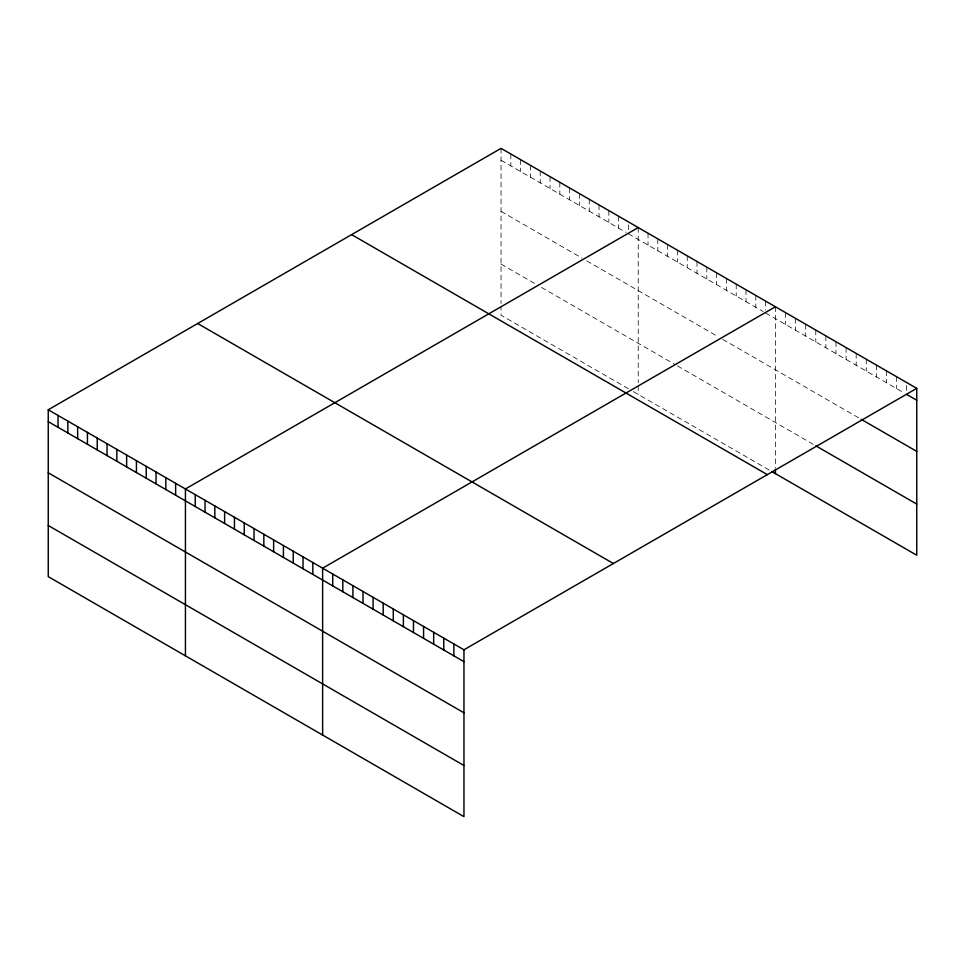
<?xml version="1.0" encoding="UTF-8"?>
<svg xmlns="http://www.w3.org/2000/svg" width="965" height="965" viewBox="0 0 965 965"><rect width="100%" height="100%" fill="white"/><g stroke="black" fill="none" stroke-linecap="round" stroke-linejoin="round"><path stroke-width="0.72" stroke-dasharray="4.83 3.62" d="M501.04 160.226L625.971 232.36M628.42 233.771L763.158 311.562M765.607 312.974L904.133 392.948M501.04 211.371L581.883 258.053M586.78 260.876L716.621 335.832M722.737 339.366L859.96 418.593M501.04 264.072L536.564 284.579M541.462 287.401L674.969 364.493M677.418 365.904L814.532 445.058M628.42 388.762L501.04 315.217L501.04 306.448M633.329 391.585L770.504 470.787M906.654 385.505L906.654 391.44M896.557 376.712L896.557 388.581M886.461 370.886L886.461 382.755M876.365 365.06L876.365 376.917M866.268 359.221L866.268 371.091M856.172 353.395L856.172 365.265M846.076 347.569L846.076 359.438M835.98 341.743L835.98 353.612M825.883 335.917L825.883 347.774M815.787 330.078L815.787 341.948M805.691 324.252L805.691 336.122M795.594 318.426L795.594 330.295M785.51 312.6L785.51 324.469M775.414 306.761L775.414 467.772M765.607 301.104L765.607 310.006M755.812 295.447L755.812 307.316M746.017 289.79L746.017 301.659M736.211 284.132L736.211 296.002M726.416 278.475L726.416 290.344M716.621 272.818L716.621 284.687M706.814 267.16L706.814 279.03M697.02 261.503L697.02 273.372M687.213 255.846L687.213 267.715M677.418 250.188L677.418 262.058M667.623 244.531L667.623 256.401M657.816 238.874L657.816 250.743M648.022 233.216L648.022 245.086M638.227 227.559L638.227 382.731M638.227 385.65L638.227 394.42M628.42 224.869L628.42 232.288M618.625 216.244L618.625 228.114M608.831 210.587L608.831 222.457M599.024 204.93L599.024 216.799M589.229 199.272L589.229 211.142M579.434 193.615L579.434 205.485M569.627 187.958L569.627 199.827M559.833 182.301L559.833 194.17M550.038 176.643L550.038 188.513M540.231 170.986L540.231 182.855M530.436 165.329L530.436 177.198M520.642 159.671L520.642 171.541M510.835 154.014L510.835 165.884M501.04 148.357L501.04 303.529"/><path stroke-width="1.45" d="M48.25 409.775L463.96 649.783L463.96 816.643L48.25 576.636L48.25 409.775L501.04 148.357L916.75 388.364L916.75 555.225L771.735 471.499M638.227 227.559L185.437 488.978L185.437 655.838M775.414 306.761L322.624 568.18L322.624 735.041M463.96 649.783L916.75 388.364M906.654 394.408L916.75 400.234M861.226 419.329L916.75 451.379M815.787 445.794L916.75 504.08M351.622 234.628L767.332 474.635M197.668 323.516L613.378 563.524M48.25 421.645L463.96 661.652M48.25 472.79L463.96 712.797M48.25 525.491L463.96 765.498M775.414 469.231L775.414 473.622M453.864 643.957L453.864 655.826M443.767 638.13L443.767 650M433.671 632.304L433.671 644.162M423.575 626.466L423.575 638.335M413.478 620.64L413.478 632.509M403.382 614.814L403.382 626.683M393.286 608.987L393.286 620.857M383.189 603.161L383.189 615.019M373.093 597.323L373.093 609.192M362.997 591.497L362.997 603.366M352.901 585.671L352.901 597.54M342.816 579.844L342.816 591.714M332.72 574.006L332.72 585.876M312.817 562.523L312.817 574.392M303.022 556.865L303.022 568.735M293.227 551.208L293.227 563.077M283.421 545.551L283.421 557.42M273.626 539.893L273.626 551.763M263.831 534.236L263.831 546.106M254.024 528.579L254.024 540.448M244.229 522.921L244.229 534.791M234.435 517.264L234.435 529.134M224.628 511.607L224.628 523.476M214.833 505.95L214.833 517.819M205.026 500.292L205.026 512.162M195.232 494.635L195.232 506.504M175.63 483.32L175.63 495.19M165.835 477.663L165.835 489.532M156.041 472.006L156.041 483.875M146.234 466.348L146.234 478.218M136.439 460.691L136.439 472.56M126.644 455.034L126.644 466.903M116.837 449.376L116.837 461.246M107.043 443.719L107.043 455.589M97.248 438.062L97.248 449.931M87.441 432.404L87.441 444.274M77.646 426.747L77.646 438.617M67.852 421.09L67.852 432.959M58.045 415.433L58.045 427.302"/></g></svg>
